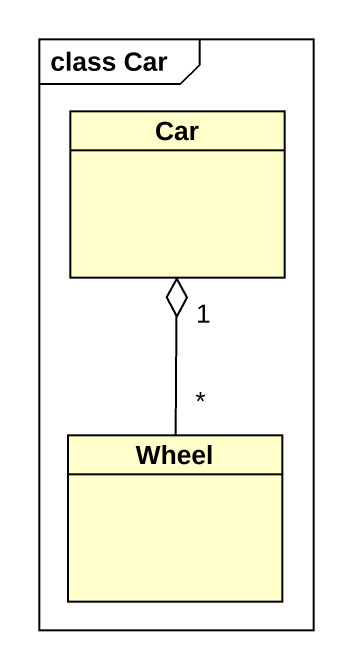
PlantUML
@startuml
mainframe class Car
hide circle
hide empty members
class Car
class Wheel
Wheel "*" -up-o "1" Car
@enduml
